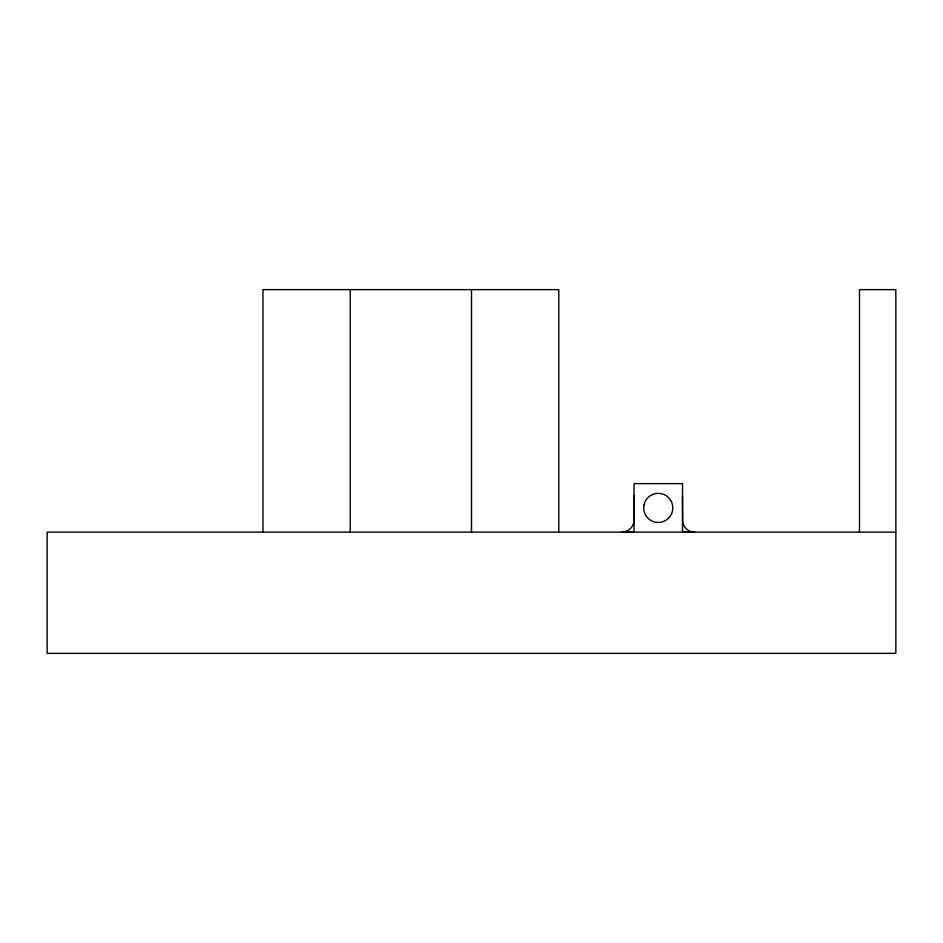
<?xml version="1.0" encoding="UTF-8"?>
<svg xmlns="http://www.w3.org/2000/svg" width="943" height="943" viewBox="0 0 943 943"><rect width="100%" height="100%" fill="white"/><g stroke="black" fill="none" stroke-linecap="round" stroke-linejoin="round"><path stroke-width="1.41" d="M634.014 495.747L634.014 532.123L621.885 532.123M623.464 532.017C629.335 531.345 634.109 525.899 634.014 519.994L634.014 483.629L682.508 483.629L682.508 532.123L694.637 532.123M895.85 532.123L47.15 532.123L47.15 653.369L895.85 653.369L895.85 289.631L859.474 289.631L859.474 532.123M693.046 532.017C687.742 531.38 683.251 526.889 682.614 521.585L682.508 495.747M558.798 532.123L558.798 289.631L262.967 289.631L262.967 532.123M471.5 289.631L471.5 532.123M350.254 289.631L350.254 532.123M644.045 504.776L643.727 508.56A14.546 14.546 0 0 0 672.477 510.976L672.795 507.193A14.546 14.546 0 0 0 661.361 493.661L657.577 493.342A14.546 14.546 0 0 0 644.045 504.776"/></g></svg>
